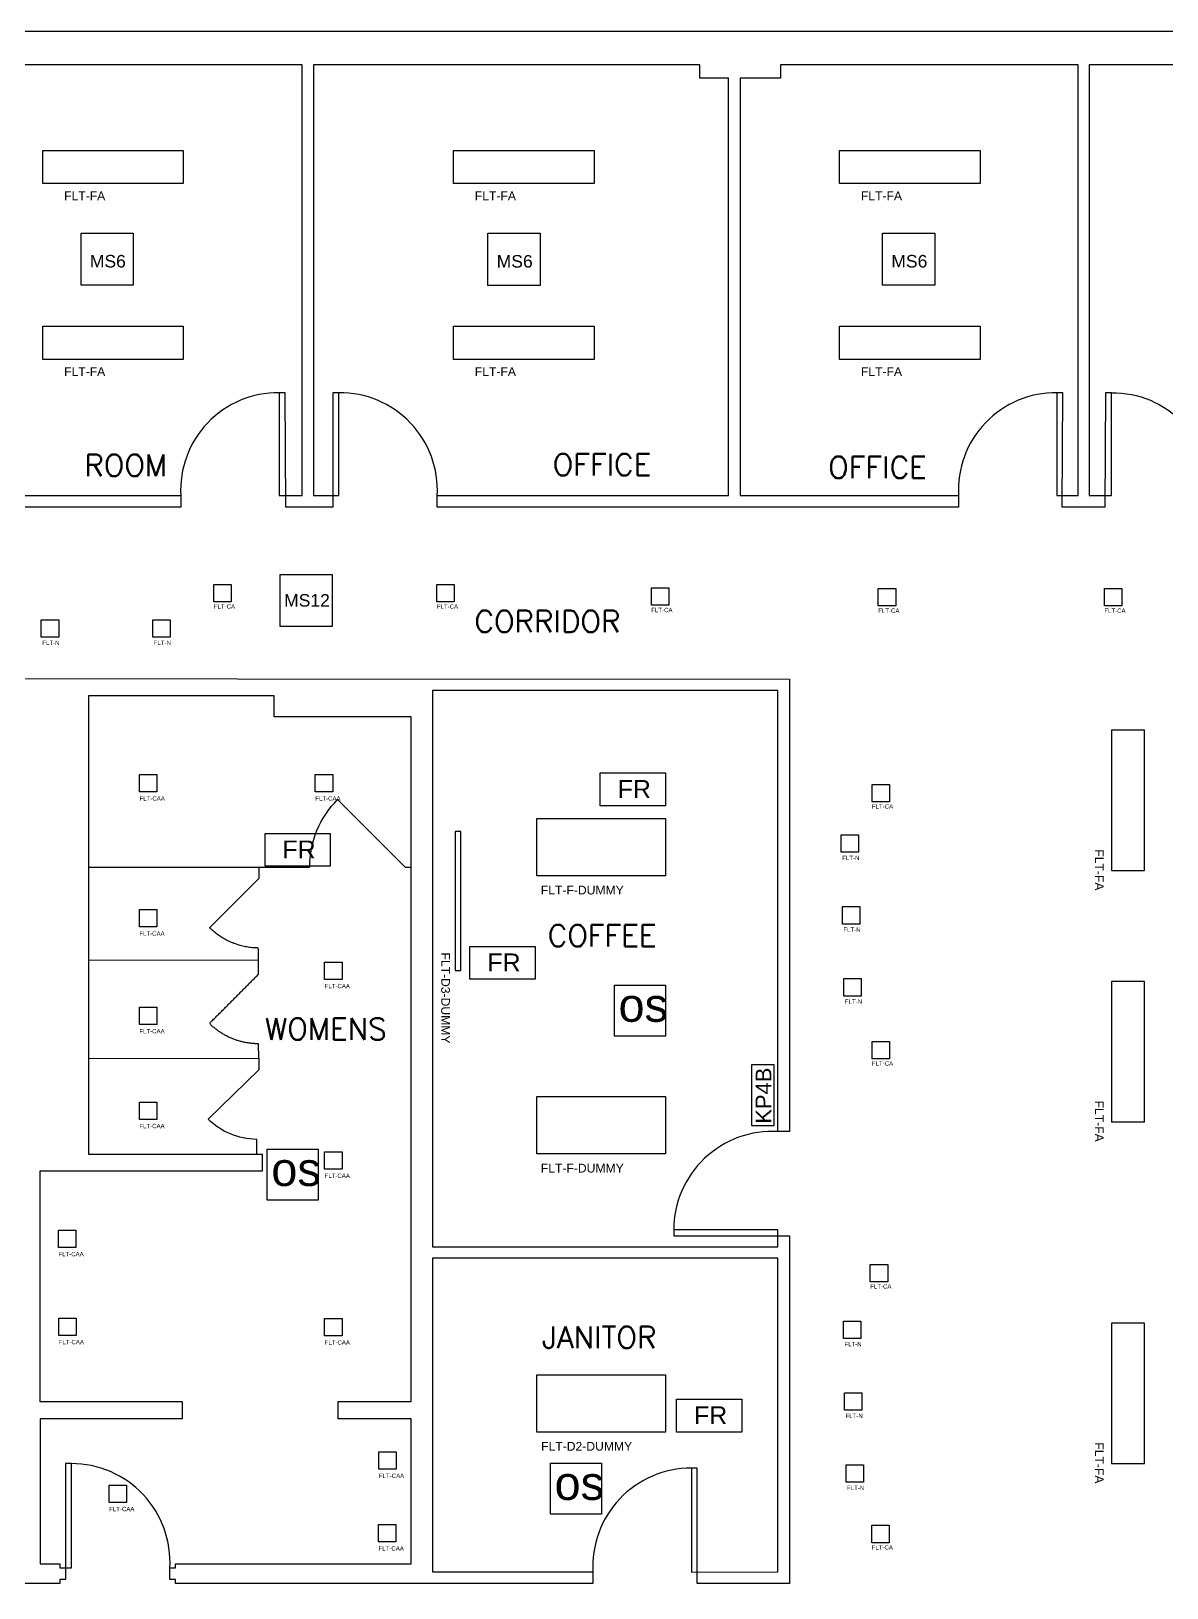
# Model space of a CAD drawing. Header units: feet. Extents: x 0 to 2574, y 0 to 1557.
# Drawn here: x 908 to 1300, y 747 to 1284 of the extents above; entities that cross this region are included whole.
import ezdxf
from ezdxf.enums import TextEntityAlignment as Align

# ---------------------------------------------------------------- set-up
doc = ezdxf.new("R2010")
doc.units = ezdxf.units.FT
doc.header["$MEASUREMENT"] = 0
doc.layers.get('0').update_dxf_attribs({"color": 255})
doc.layers.add('FLT-FIXTURE', color=90, linetype='Continuous')
doc.layers.add('FLT-PERIPHERALS', color=140, linetype='Continuous')
doc.styles.add('SET200', font='romans.shx', dxfattribs={"height": 200})
doc.styles.get("Standard").update_dxf_attribs({"font": 'arial.ttf'})

# ---------------------------------------------------------------- blocks, each defined once
blk = doc.blocks.new('FLT-FA')
at = {"layer": 'FLT-FIXTURE'}
blk.add_lwpolyline([(48.51, 11.46), (48.51, 0), (0, 0), (0, 11.46)], close=True, dxfattribs=at)
blk.add_attdef('FLT-FA', (7.36, -5.72), '', height=3, dxfattribs=at)
blk = doc.blocks.new('FLT-F-DUMMY')
at = {"layer": 'FLT-FIXTURE'}
blk.add_lwpolyline([(0, 19.78), (44.39, 19.78), (44.39, 0), (0, 0)], close=True, dxfattribs=at)
blk.add_attdef('FLT-F-DUMMY', (1.37, -6.41), '', height=3, dxfattribs=at)
blk = doc.blocks.new('FLT-D2-DUMMY')
at = {"layer": 'FLT-FIXTURE'}
blk.add_lwpolyline([(0, 19.78), (44.39, 19.78), (44.39, 0), (0, 0)], close=True, dxfattribs=at)
blk.add_attdef('FLT-D2-DUMMY', (1.48, -6.43), '', height=3, dxfattribs=at)
blk = doc.blocks.new('FLT-CA')
at = {"layer": 'FLT-FIXTURE'}
blk.add_lwpolyline([(0, 6), (6, 6), (6, 0), (0, 0)], close=True, dxfattribs=at)
blk.add_attdef('FLT-CA', (-0.03, -2.37), '', height=1.5, dxfattribs=at)
blk = doc.blocks.new('FLT-CAA')
at = {"layer": 'FLT-FIXTURE'}
blk.add_lwpolyline([(0, 6), (6, 6), (6, 0), (0, 0)], close=True, dxfattribs=at)
blk.add_attdef('FLT-CAA', (0, -3.03), '', height=1.5, dxfattribs=at)
blk = doc.blocks.new('FLT-D3-DUMMY')
at = {"layer": 'FLT-FIXTURE'}
blk.add_lwpolyline([(0, 0), (0, 2), (48, 2), (48, 0)], close=True, dxfattribs=at)
blk.add_attdef('FLT-D3-DUMMY', (6.22, -4.79), '', height=3, dxfattribs=at)
blk = doc.blocks.new('FLT-MS6')
at = {"layer": 'FLT-PERIPHERALS'}
blk.add_lwpolyline([(0, 18), (18, 18), (18, 0), (0, 0)], close=True, dxfattribs=at)
at = {"layer": 'FLT-PERIPHERALS', "insert": (3.01, 10.49), "char_height": 4.333, "attachment_point": 1}
blk.add_mtext_dynamic_manual_height_columns('MS6', width=17.9976, gutter_width=1, heights=[0], dxfattribs=at)
blk = doc.blocks.new('FLT-MS12')
at = {"layer": 'FLT-PERIPHERALS'}
blk.add_lwpolyline([(0, 18), (18, 18), (18, 0), (0, 0)], close=True, dxfattribs=at)
at = {"layer": 'FLT-PERIPHERALS', "insert": (1.4, 11.18), "char_height": 4.333, "attachment_point": 1}
blk.add_mtext_dynamic_manual_height_columns('MS12', width=17.9976, gutter_width=1, heights=[0], dxfattribs=at)
blk = doc.blocks.new('FLT-N')
at = {"layer": 'FLT-FIXTURE'}
blk.add_lwpolyline([(0, 6), (5.99, 6), (5.99, 0), (0, 0)], close=True, dxfattribs=at)
blk.add_attdef('FLT-N', (0.34, -2.69), '', height=1.5, dxfattribs=at)
blk = doc.blocks.new('FLT-FR')
at = {"layer": 'FLT-FIXTURE'}
blk.add_lwpolyline([(0, 11.34), (22.51, 11.34), (22.51, 0), (0, 0)], close=True, dxfattribs=at)
at = {"layer": 'FLT-FIXTURE', "insert": (5.99, 8.89), "char_height": 6.17, "attachment_point": 1}
blk.add_mtext_dynamic_manual_height_columns('FR', width=17.4623, gutter_width=1, heights=[0], dxfattribs=at)
blk = doc.blocks.new('FLT-KP4D')
at = {"layer": 'FLT-PERIPHERALS'}
blk.add_lwpolyline([(0, 7.56), (21.17, 7.56), (21.17, 0), (0, 0)], close=True, dxfattribs=at)
at = {"layer": 'FLT-PERIPHERALS', "insert": (0.81, 6.25), "char_height": 5.415, "attachment_point": 1}
blk.add_mtext_dynamic_manual_height_columns('KP4B', width=21.1686, gutter_width=1, heights=[0], dxfattribs=at)
blk = doc.blocks.new('AN')
at = {"style": 'SET200'}
blk.add_attdef('AREA', text='', height=7.49, dxfattribs=at).set_placement((17.79, -9.96), align=Align.CENTER)
blk = doc.blocks.new('FLT- OS')
at = {"layer": 'FLT-PERIPHERALS'}
blk.add_lwpolyline([(0, 17.6), (17.6, 17.6), (17.6, 0), (0, 0)], close=True, dxfattribs=at)
at = {"layer": 'FLT-PERIPHERALS', "insert": (1.38, 16.52), "char_height": 11.596, "attachment_point": 1}
blk.add_mtext_dynamic_manual_height_columns('os', width=5.9177, gutter_width=1, heights=[0], dxfattribs=at)

msp = doc.modelspace()

# ---------------------------------------------------------------- linework, layer by layer
for p, q in [((928.07, 995.41), (1004.41, 995.41)), ((928.07, 963.32), (986.8, 963.41)), ((986.18, 896.36), (986.14, 901.44))]:
    msp.add_line(p, q)
for points in [[(1478.08, 255.04), (623.05, 255.04), (623.05, 126.04), (607.05, 126.04), (607.05, 136.29), (429.55, 136.54), (429.55, 239.04), (417.05, 239.04), (417.05, 255.04), (337.05, 255.04), (337.05, 239.04), (321.05, 239.04), (321.05, 255.04), (241.05, 255.04), (241.05, 239.04), (225.05, 239.04), (225.05, 255.04), (145.05, 255.04), (145.05, 239.04), (129.05, 239.04), (129.05, 255.04), (54.61, 255.04), (54.61, 1284.04), (2518.76, 1284.04)], [(1262.44, 1159.2), (1262.44, 1123.7), (1269.78, 1123.7), (1269.78, 1272.41), (1166.93, 1272.41), (1166.93, 1267.79), (1153.06, 1267.79), (1153.06, 1123.7), (1228.44, 1123.7), (1228.44, 1119.7), (1048.46, 1119.7), (1048.46, 1123.7), (1149.06, 1123.7), (1149.06, 1267.79), (1139.18, 1267.79), (1139.18, 1272.41), (1005.78, 1272.41), (1005.78, 1123.7), (1014.46, 1123.7), (1014.46, 1159.2)], [(1136.21, 787.97), (1136.21, 751.97), (1166.11, 752.14), (1166.11, 860.36), (1046.85, 860.36), (1046.85, 752.14), (1102.21, 752.14), (1102.21, 748.14), (958.1, 748.14), (958.1, 749.51), (956.14, 749.51), (956.14, 753.51), (958.14, 753.51), (958.14, 754.91), (1039.41, 754.91), (1039.41, 804.89), (1014.25, 804.89), (1014.25, 810.89), (1039.41, 810.89), (1039.41, 1047.31), (992.21, 1047.31), (992.21, 1054.51), (928.07, 1054.51), (928.07, 896.36), (988.06, 896.36), (988.04, 890.44), (911.25, 890.44), (911.25, 810.89), (960.39, 810.89), (960.39, 804.89), (911.37, 804.89), (911.37, 754.91), (918.14, 754.91), (918.14, 753.51), (922.14, 753.51), (922.14, 789.51)], [(1014.04, 1018.71), (1037.41, 995.41), (1039.41, 995.41)], [(986.82, 995.41), (986.82, 991.5), (969.87, 974.51)], [(928.07, 929.34), (986.83, 929.44), (986.8, 934.44)], [(986.83, 929.44), (986.84, 925.44), (969.34, 908.44)]]:
    msp.add_lwpolyline(points)
for points in [[(993.92, 1159.2), (993.92, 1123.7), (1001.78, 1123.7), (1001.78, 1272.41), (884.63, 1272.41), (884.63, 1123.7), (959.92, 1123.7), (959.92, 1119.7), (876.43, 1119.7), (876.16, 1159.2), (874.16, 1159.2, 0.434224), (840.16, 1123.7)], [(1504.54, 1159.66), (1504.54, 1124.16), (1511.02, 1124.16), (1511.02, 1272.41), (1273.52, 1272.41), (1273.52, 1123.7), (1281.24, 1123.7), (1281.24, 1159.2, -0.434224), (1315.24, 1123.7)], [(1048.46, 1123.7, 0.434224), (1014.46, 1159.2), (1012.46, 1159.2), (1012.46, 1119.7), (996.19, 1119.7), (995.92, 1159.2), (993.92, 1159.2, 0.434224), (959.92, 1123.7)], [(1281.24, 1159.2), (1279.24, 1159.2), (1278.96, 1119.7), (1264.27, 1119.7), (1264.44, 1159.2), (1262.44, 1159.2, 0.434224), (1228.44, 1123.7)], [(750.53, 1055.66, 0.431046), (784.53, 1019.66), (786.53, 1019.66), (786.53, 1059.66), (788.78, 1059.66), (788.78, 1060.51), (1170.11, 1060.35), (1170.11, 904.14), (1166.11, 904.14), (1166.04, 945.79), (1166.04, 1056.35), (1046.85, 1056.35), (1046.85, 864.36), (1166.11, 864.36), (1166.11, 870.14), (1130.11, 870.14)], [(1166.11, 904.14, 0.431046), (1130.11, 870.14), (1130.11, 868.14), (1170.11, 868.14), (1170.11, 748.14), (1138.21, 748.14), (1138.21, 787.97), (1136.21, 787.97, 0.431046), (1102.21, 751.97)], [(956.14, 753.51, 0.431046), (922.14, 789.51), (920.14, 789.51), (920.14, 749.51), (918.14, 749.51), (918.14, 748.14), (898.51, 748.14), (898.51, 749.53), (896.55, 749.53), (896.55, 789.53), (894.55, 789.53, 0.431046), (860.55, 753.53)]]:
    msp.add_lwpolyline(points, format="xyb")
at = {"extrusion": (0, 0, -1)}
for centre, major_axis, start_param, end_param in [((1037.41, 995.41), (23.33, 23.33), 3.926968, 4.712389), ((986.28, 925.44), (-16.97, 16.97), 3.932716, 4.711502)]:
    msp.add_ellipse(centre, major_axis=major_axis, ratio=1, start_param=start_param, end_param=end_param, dxfattribs=at)
for points, weights, knots in [([(986.76, 958.44), (986.75, 962.97), (986.74, 967.5), (976.86, 967.54), (969.87, 974.51)], [1, 1, 1, 0.924801255782, 1], [0, 0, 0, 1, 1, 1.780567, 1.780567, 1.780567]), ([(986.8, 934.44), (976.85, 934.42), (969.81, 941.44), (978.29, 949.94), (986.76, 958.44)], [1, 0.923879532511, 1, 1, 1], [0, 0, 0, 0.785398, 0.785398, 1.785398, 1.785398, 1.785398])]:
    msp.add_rational_spline(points, weights, degree=2, knots=knots)

# ---------------------------------------------------------------- block references
for p, values in [((923.13, 1140.38), {'AREA': 'ROOM'}), ((1087.59, 1140.62), {'AREA': 'OFFICE'}), ((1182.69, 1139.68), {'AREA': 'OFFICE'}), ((1068.75, 1086.45), {'AREA': 'CORRIDOR'}), ((1087.63, 978.02), {'AREA': 'COFFEE'}), ((1086.63, 839.29), {'AREA': 'JANITOR'})]:
    msp.add_blockref('AN', p).add_auto_attribs(values)
ref = msp.add_blockref('AN', (992.23, 933.37), dxfattribs=dict(xscale=-1, rotation=180))
ref.add_attrib('AREA', 'WOMENS', dxfattribs={"height": 7.489, "style": 'SET200'}).set_placement((1010.02, 935.83), align=Align.CENTER)
at = {"layer": 'FLT-FIXTURE'}
for name, p, values in [('FLT-FA', (912.27, 1231.4), {'FLT-FA': 'FLT-FA'}), ('FLT-FA', (1054.08, 1231.4), {'FLT-FA': 'FLT-FA'}), ('FLT-FA', (1187.38, 1231.4), {'FLT-FA': 'FLT-FA'}), ('FLT-FA', (912.27, 1170.72), {'FLT-FA': 'FLT-FA'}), ('FLT-FA', (1054.08, 1170.72), {'FLT-FA': 'FLT-FA'}), ('FLT-FA', (1187.38, 1170.72), {'FLT-FA': 'FLT-FA'}), ('FLT-CA', (971.36, 1087.05), {'FLT-CA': 'FLT-CA'}), ('FLT-CA', (1048.36, 1087.02), {'FLT-CA': 'FLT-CA'}), ('FLT-CA', (1122.39, 1085.81), {'FLT-CA': 'FLT-CA'}), ('FLT-CA', (1200.75, 1085.59), {'FLT-CA': 'FLT-CA'}), ('FLT-CA', (1278.83, 1085.59), {'FLT-CA': 'FLT-CA'}), ('FLT-N', (911.77, 1074.83), {'FLT-N': 'FLT-N'}), ('FLT-N', (950.22, 1074.83), {'FLT-N': 'FLT-N'}), ('FLT-CAA', (945.69, 1021.41), {'FLT-CAA': 'FLT-CAA'}), ('FLT-CAA', (1006.36, 1021.41), {'FLT-CAA': 'FLT-CAA'}), ('FLT-CA', (1198.57, 1017.99), {'FLT-CA': 'FLT-CA'}), ('FLT-F-DUMMY', (1082.86, 992.4), {'FLT-F-DUMMY': 'FLT-F-DUMMY'}), ('FLT-N', (1187.94, 1000.54), {'FLT-N': 'FLT-N'}), ('FLT-CAA', (945.61, 974.78), {'FLT-CAA': 'FLT-CAA'}), ('FLT-N', (1188.34, 975.78), {'FLT-N': 'FLT-N'}), ('FLT-CAA', (1009.59, 956.64), {'FLT-CAA': 'FLT-CAA'}), ('FLT-N', (1188.87, 950.92), {'FLT-N': 'FLT-N'}), ('FLT-CAA', (945.61, 941.05), {'FLT-CAA': 'FLT-CAA'}), ('FLT-CA', (1198.57, 929.27), {'FLT-CA': 'FLT-CA'}), ('FLT-CAA', (945.61, 908.32), {'FLT-CAA': 'FLT-CAA'}), ('FLT-F-DUMMY', (1082.86, 896.4), {'FLT-F-DUMMY': 'FLT-F-DUMMY'}), ('FLT-CAA', (1009.59, 891.16), {'FLT-CAA': 'FLT-CAA'}), ('FLT-CAA', (917.67, 864.09), {'FLT-CAA': 'FLT-CAA'}), ('FLT-CA', (1197.99, 852.28), {'FLT-CA': 'FLT-CA'}), ('FLT-CAA', (917.76, 833.73), {'FLT-CAA': 'FLT-CAA'}), ('FLT-CAA', (1009.59, 833.62), {'FLT-CAA': 'FLT-CAA'}), ('FLT-N', (1188.7, 832.69), {'FLT-N': 'FLT-N'}), ('FLT-D2-DUMMY', (1082.86, 800.4), {'FLT-D2-DUMMY': 'FLT-D2-DUMMY'}), ('FLT-N', (1189.1, 807.92), {'FLT-N': 'FLT-N'}), ('FLT-CAA', (1028.33, 787.55), {'FLT-CAA': 'FLT-CAA'}), ('FLT-N', (1189.6, 783.07), {'FLT-N': 'FLT-N'}), ('FLT-CAA', (935.18, 776.09), {'FLT-CAA': 'FLT-CAA'}), ('FLT-CAA', (1028.2, 762.51), {'FLT-CAA': 'FLT-CAA'}), ('FLT-CA', (1198.48, 762.19), {'FLT-CA': 'FLT-CA'})]:
    msp.add_blockref(name, p, dxfattribs=at).add_auto_attribs(values)
ref = msp.add_blockref('FLT-FA', (1281.24, 994.2), dxfattribs=dict(at, xscale=-1, rotation=270))
ref.add_attrib('FLT-FA', 'FLT-FA', (1275.52, 1001.56), dxfattribs={"height": 3, "rotation": 270})
for p in [(1104.74, 1016.6), (989.01, 995.72), (1059.76, 956.71), (1131.1, 800.4)]:
    msp.add_blockref('FLT-FR', p, dxfattribs=at)
ref = msp.add_blockref('FLT-D3-DUMMY', (1054.63, 959.74), dxfattribs=dict(at, xscale=-1, rotation=270))
ref.add_attrib('FLT-D3-DUMMY', 'FLT-D3-DUMMY', (1049.84, 965.96), dxfattribs={"height": 3, "rotation": 270})
ref = msp.add_blockref('FLT-FA', (1281.24, 907.44), dxfattribs=dict(at, xscale=-1, rotation=270))
ref.add_attrib('FLT-FA', 'FLT-FA', (1275.52, 914.81), dxfattribs={"height": 3, "rotation": 270})
ref = msp.add_blockref('FLT-FA', (1281.24, 789.47), dxfattribs=dict(at, xscale=-1, rotation=270))
ref.add_attrib('FLT-FA', 'FLT-FA', (1275.52, 796.84), dxfattribs={"height": 3, "rotation": 270})
at = {"layer": 'FLT-PERIPHERALS'}
for name, p in [('FLT-MS6', (925.5, 1196.28)), ('FLT-MS6', (1065.97, 1196.25)), ('FLT-MS6', (1202.23, 1196.28)), ('FLT-MS12', (994.18, 1078.5)), ('FLT- OS', (1109.65, 937.1)), ('FLT- OS', (989.79, 880.41)), ('FLT- OS', (1087.58, 772.02))]:
    msp.add_blockref(name, p, dxfattribs=at)
at = {"layer": 'FLT-PERIPHERALS', "rotation": 90}
msp.add_blockref('FLT-KP4D', (1164.64, 906.05), dxfattribs=at)

doc.saveas('drawing.dxf')
